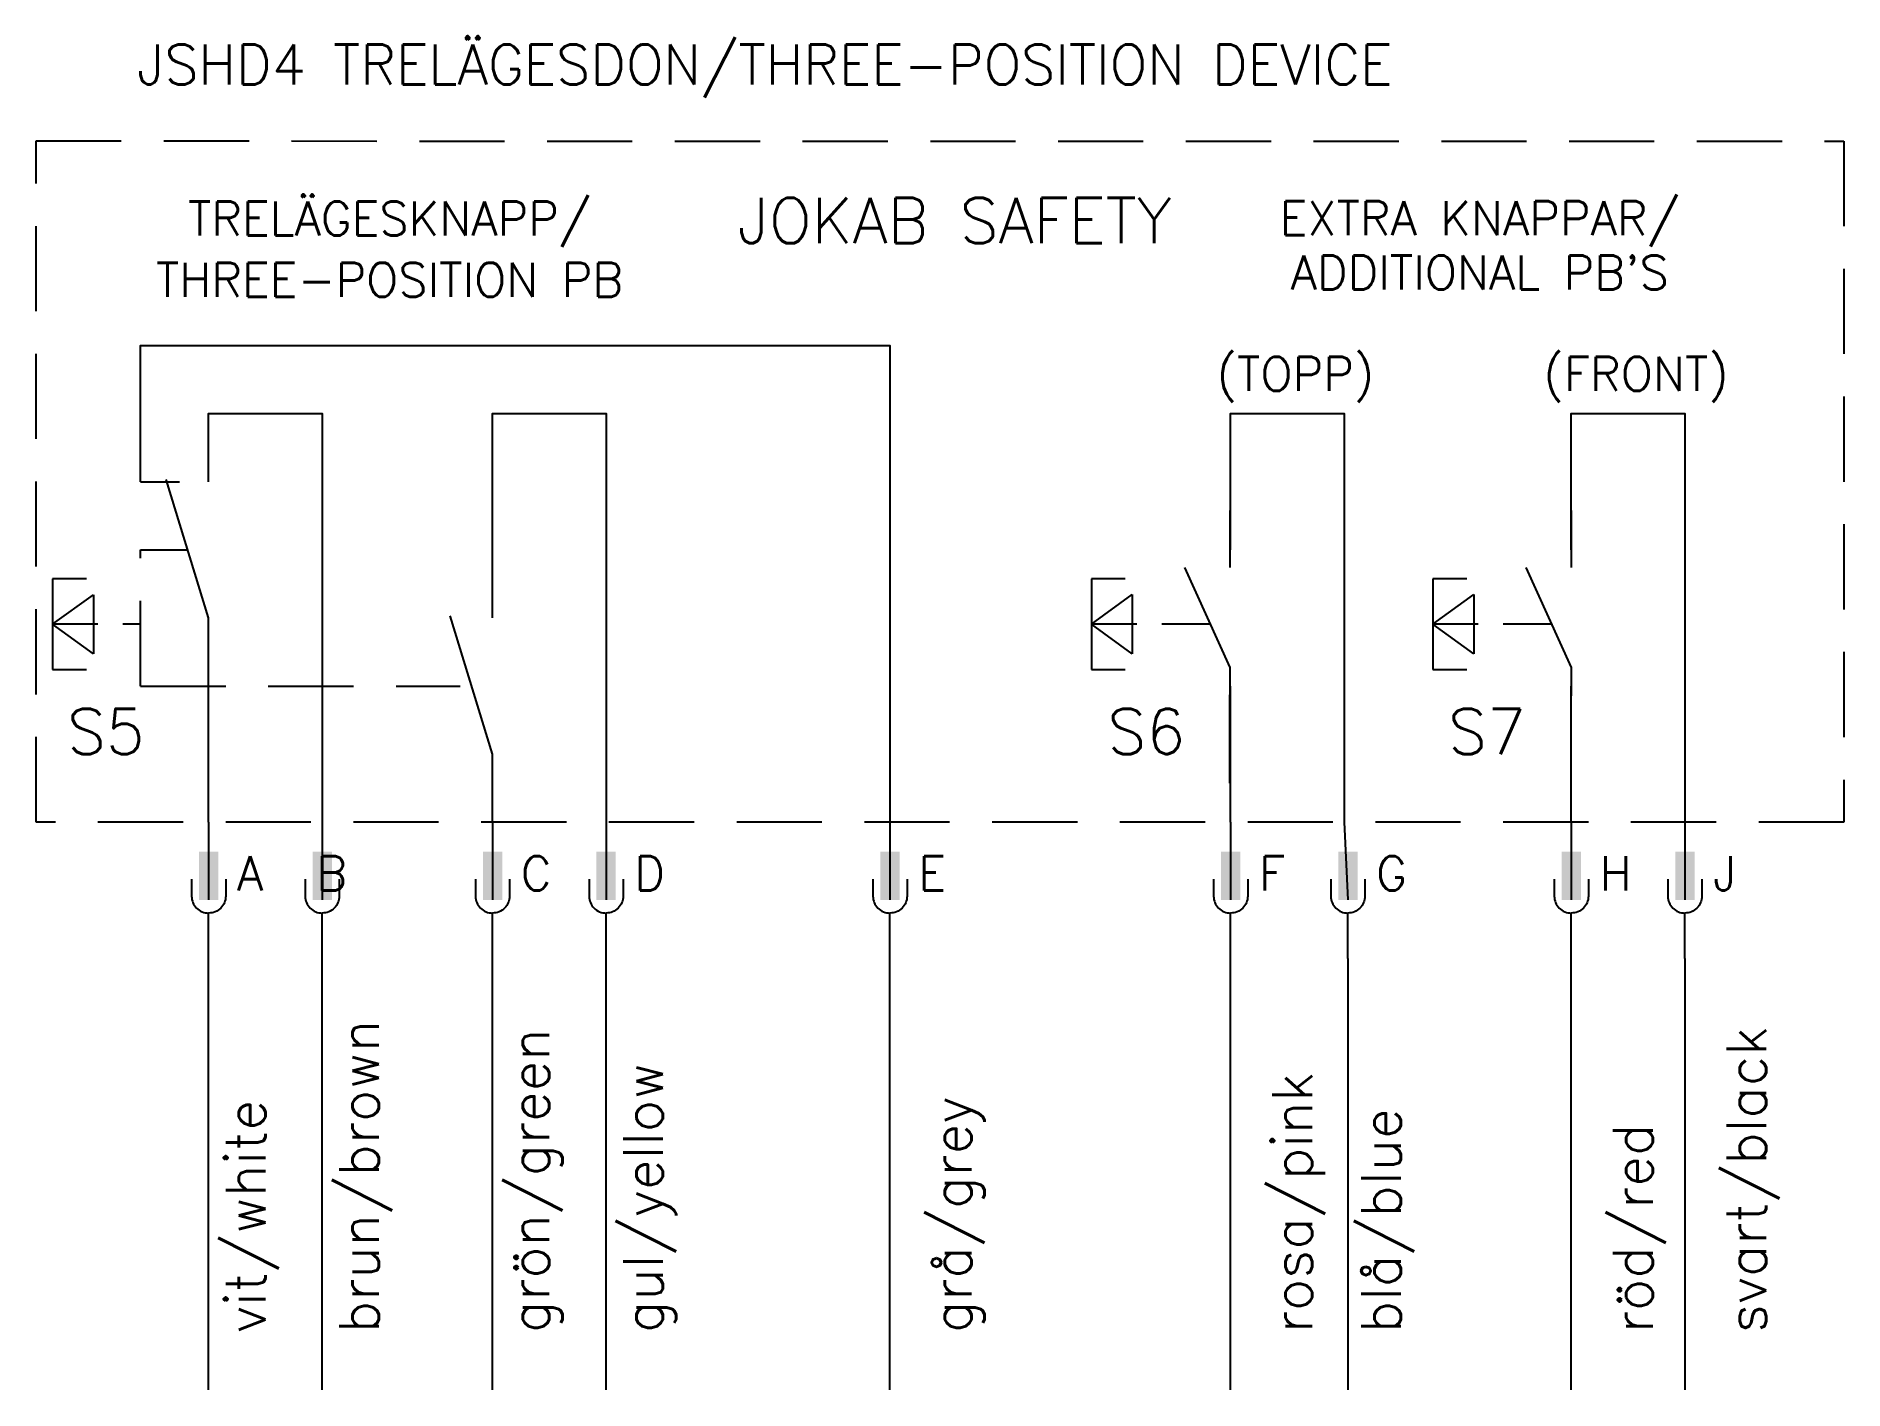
# Model space of a CAD drawing. Extents: x -7.6 to 72, y 0 to 59.6.
import ezdxf
from ezdxf.enums import TextEntityAlignment as Align

# ---------------------------------------------------------------- set-up
doc = ezdxf.new("R2010")
doc.units = 0
doc.header["$LTSCALE"] = 7.5
doc.linetypes.add('DASHED', pattern=[0.75, 0.5, -0.25])
doc.layers.get('0').update_dxf_attribs({"linetype": 'CONTINUOUS'})
doc.styles.add('T0', font='ROMANS.SHX')
doc.styles.add('T008', font='ROMANS.SHX', dxfattribs={"width": 0.8})

# ---------------------------------------------------------------- blocks, each defined once
blk = doc.blocks.new('ELPRPRI1')
at = {"color": 0}
blk.add_line((0, 0), (1.25, 0), dxfattribs=at)
blk = doc.blocks.new('4')
at = {"color": 0}
for p, q in [((0, 3.53), (0, 0)), ((-2.82, 0), (-0.01, -6.21)), ((-8.6, -0.71), (-8.6, -6.34)), ((-6.49, -0.71), (-8.6, -0.71)), ((-8.6, -3.53), (-6.06, -1.69)), ((-6.06, -1.69), (-6.06, -5.36)), ((-5.78, -3.53), (-8.6, -3.53)), ((-6.06, -5.36), (-8.6, -3.53)), ((-1.22, -3.53), (-4.23, -3.53)), ((-8.6, -6.34), (-6.49, -6.34)), ((0, -13.4), (0, -7.91))]:
    blk.add_line(p, q, dxfattribs=at)
at = {"color": 0, "xscale": 1.41, "yscale": 1.41, "zscale": 1.41, "rotation": 270}
blk.add_blockref('ELPRPRI1', (-0.01, -6.21), dxfattribs=at)
blk = doc.blocks.new('TRE')
at = {"color": 0}
for p, q in [((287.92, 208.1), (285.81, 208.1)), ((285.81, 208.1), (285.81, 202.46)), ((285.81, 205.28), (288.35, 207.11)), ((288.35, 207.11), (288.35, 203.45)), ((288.63, 205.28), (285.81, 205.28)), ((288.35, 203.45), (285.81, 205.28)), ((291.2, 205.28), (290.18, 205.28)), ((285.81, 202.46), (287.92, 202.46))]:
    blk.add_line(p, q, dxfattribs=at)
for p in [(358.91, 208.81), (380.11, 208.81)]:
    blk.add_blockref('4', p)
blk = doc.blocks.new('A$C1D745C5F')
at = {"style": 'T0'}
blk.add_text('JSHD4 TRELÄGESDON/THREE-POSITION DEVICE', height=1.75, dxfattribs=at).set_placement((0.353, 14))
for s, height, style, p in [('TRELÄGESKNAPP/', 1.5, 'T0', (11.464, 8)), ('JOKAB SAFETY', 2, 'T008', (36.353, 8)), ('EXTRA KNAPPAR/', 1.5, 'T0', (59.464, 8))]:
    blk.add_text(s, height=height, dxfattribs=dict(style=style)).set_placement(p, align=Align.MIDDLE)
for s, p in [("ADDITIONAL PB'S", (59.464, 4.968)), ('(TOPP)', (51.353, 0.5)), ('(FRONT)', (66.353, 0.5))]:
    blk.add_text(s, height=1.5, dxfattribs=at).set_placement(p, align=Align.CENTER)
blk.add_text('THREE-POSITION PB', height=1.5, dxfattribs=at).set_placement((11.464, 5.396), align=Align.MIDDLE_CENTER)

msp = doc.modelspace()

# ---------------------------------------------------------------- linework, layer by layer
for p, q in [((45, 37), (45, 43)), ((60, 37), (60, 43)), ((0, 34), (-1.871, 40.095)), ((0, 40), (0, 40)), ((12.5, 34), (12.5, 40)), ((0, 25), (0, 34)), ((12.5, 28), (10.629, 34.095)), ((45, 25), (45, 31)), ((60, 25), (60, 31)), ((12.5, 25), (12.5, 28)), ((30, 25), (30, 21.577)), ((0, 19), (0, 21)), ((5, 19), (5, 21)), ((12.5, 19), (12.5, 21)), ((17.5, 19), (17.5, 21)), ((30, 19), (30, 21)), ((45, 19), (45, 21)), ((50.161, 19), (50.161, 21)), ((60, 19), (60, 21)), ((65, 19), (65, 21))]:
    msp.add_line(p, q)
at = {"linetype": 'DASHED'}
msp.add_line((-3, 31), (11.079, 31), dxfattribs=at)
msp.add_lwpolyline([(-7.596, 25.008), (-7.596, 55.008), (72, 55), (72, 25)], close=True, dxfattribs=at)
for points in [[(-3, 40), (-3, 46), (30, 46), (30, 25)], [(0, 40), (0, 43), (5, 43), (5, 25)], [(12.5, 40), (12.5, 43), (17.5, 43), (17.5, 25)], [(45, 43), (45, 43), (50, 43), (50, 25)], [(60, 43), (60, 43), (65, 43), (65, 25)], [(-3, 40), (-1.279, 40)], [(0, 25), (0, 21.577)], [(5, 25), (5, 21.577)], [(12.5, 25), (12.5, 21.577)], [(17.5, 25), (17.5, 21.577)], [(45, 25), (45, 21.577)], [(50, 25), (50.161, 21.577)], [(60, 25), (60, 21.577)], [(65, 25), (65, 21.577)], [(0, 0), (0, 19)], [(5, 0), (5, 19)], [(12.5, 0), (12.5, 19)], [(17.5, 0), (17.5, 19)], [(30, 0), (30, 19)], [(45, 0), (45, 19)], [(50.161, 19), (50.161, 0)], [(60, 0), (60, 19)], [(65, 19), (65, 0)]]:
    msp.add_lwpolyline(points)
msp.add_lwpolyline([(-3, 31), (-3, 37), (-0.921, 37)], dxfattribs=at)
at = {"color": 0, "const_width": 0.851}
for points in [[(0, 23.705), (0, 21.577)], [(5, 23.705), (5, 21.577)], [(12.5, 23.705), (12.5, 21.577)], [(17.5, 23.705), (17.5, 21.577)], [(30, 23.705), (30, 21.577)], [(45, 23.705), (45, 21.577)], [(50.161, 23.705), (50.161, 21.577)], [(60, 23.705), (60, 21.577)], [(65, 23.705), (65, 21.577)]]:
    msp.add_lwpolyline(points, dxfattribs=at)
for points in [[(-0.75, 22.5), (-0.75, 21.75, 0.414214), (0, 21, 0.049876)], [(0.75, 22.5), (0.75, 21.75, -0.414214), (0, 21, -0.049876)], [(4.25, 22.5), (4.25, 21.75, 0.414214), (5, 21, 0.049876)], [(5.75, 22.5), (5.75, 21.75, -0.414214), (5, 21, -0.049876)], [(11.75, 22.5), (11.75, 21.75, 0.414214), (12.5, 21, 0.049876)], [(13.25, 22.5), (13.25, 21.75, -0.414214), (12.5, 21, -0.049876)], [(16.75, 22.5), (16.75, 21.75, 0.414214), (17.5, 21, 0.049876)], [(18.25, 22.5), (18.25, 21.75, -0.414214), (17.5, 21, -0.049876)], [(29.25, 22.5), (29.25, 21.75, 0.414214), (30, 21, 0.049876)], [(30.75, 22.5), (30.75, 21.75, -0.414214), (30, 21, -0.049876)], [(44.25, 22.5), (44.25, 21.75, 0.414214), (45, 21, 0.049876)], [(45.75, 22.5), (45.75, 21.75, -0.414214), (45, 21, -0.049876)], [(49.411, 22.5), (49.411, 21.75, 0.414214), (50.161, 21, 0.049876)], [(50.911, 22.5), (50.911, 21.75, -0.414214), (50.161, 21, -0.049876)], [(59.25, 22.5), (59.25, 21.75, 0.414214), (60, 21, 0.049876)], [(60.75, 22.5), (60.75, 21.75, -0.414214), (60, 21, -0.049876)], [(64.25, 22.5), (64.25, 21.75, 0.414214), (65, 21, 0.049876)], [(65.75, 22.5), (65.75, 21.75, -0.414214), (65, 21, -0.049876)]]:
    msp.add_lwpolyline(points, format="xyb")

# ---------------------------------------------------------------- block references
msp.add_blockref('A$C1D745C5F', (-3.5, 43.5))
at = {"xscale": 0.7092198581560183, "yscale": 0.7092198581560183, "zscale": 0.7092198581560277}
msp.add_blockref('TRE', (-209.581, -111.865), dxfattribs=at)

# ---------------------------------------------------------------- texts
at = {"style": 'T0'}
for s, p in [('A', (1.244, 22)), ('B', (4.744, 22)), ('C', (13.744, 22)), ('D', (18.744, 22)), ('E', (31.244, 22)), ('F', (46.244, 22)), ('G', (51.405, 22)), ('H', (61.244, 22)), ('J', (66.244, 22))]:
    msp.add_text(s, height=1.5, dxfattribs=at).set_placement(p)
for s, p in [('brun/brown', (7.5, 2.5)), ('grön/green', (15, 2.5)), ('svart/black', (68.583, 2.5)), ('gul/yellow', (20, 2.5)), ('rosa/pink', (48.583, 2.5)), ('grå/grey', (33.583, 2.5)), ('vit/white', (2.5, 2.5)), ('blå/blue', (52.5, 2.5)), ('röd/red', (63.583, 2.5))]:
    msp.add_text(s, height=1.75, rotation=90, dxfattribs=at).set_placement(p)
at = {"color": 7, "style": 'T0'}
for tag, p in [('S5', (-2.812, 28)), ('S6', (43, 28)), ('S7', (58, 28))]:
    msp.add_attdef(tag, text='', height=2, dxfattribs=at).set_placement(p, align=Align.RIGHT)

doc.saveas('drawing.dxf')
